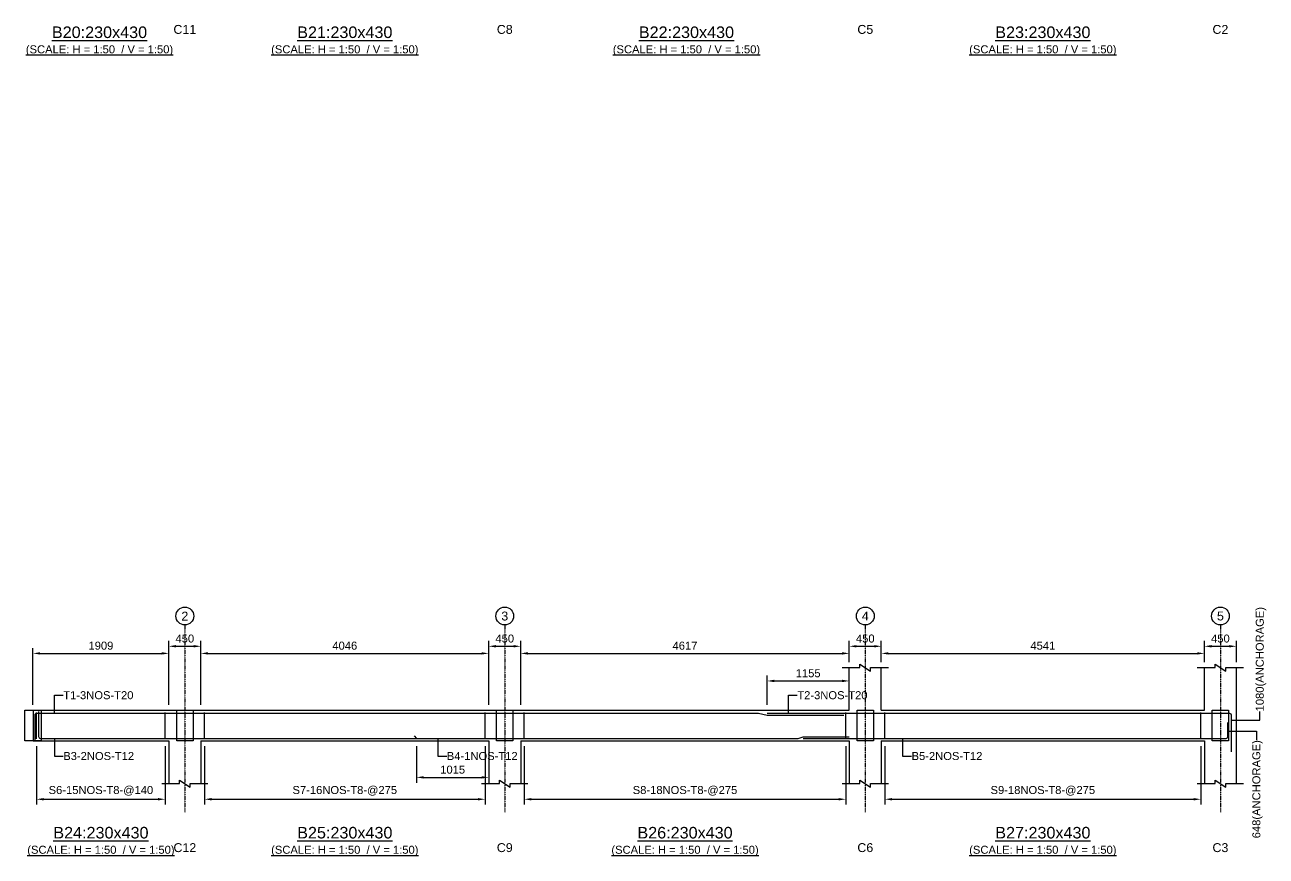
# Model space of a CAD drawing. Header units: inches. Extents: x -816171 to 9366335, y -450961 to 689132.
# Drawn here: x 2785409 to 2820302, y 202221 to 225590 of the extents above; entities that cross this region are included whole.
import ezdxf
from ezdxf.enums import TextEntityAlignment as Align

# ---------------------------------------------------------------- set-up
doc = ezdxf.new("R2010")
doc.units = ezdxf.units.IN
doc.header["$MEASUREMENT"] = 0
doc.linetypes.add('SCCenter', pattern=[1.2, 0.5, -0.3, 0.1, -0.3])
doc.linetypes.add('SCHidden', pattern=[1000, 500, -500])
for name, color, linetype in [('Concrete Line', 2, 'Continuous'), ('Cut Line', 31, 'Continuous'), ('Dimension', 31, 'Continuous'), ('Grid', 8, 'Continuous'), ('Labels', 4, 'Continuous'), ('Labels_Support', 4, 'Continuous'), ('Link', 225, 'Continuous'), ('Reinforcement', 130, 'Continuous'), ('Text', 31, 'Continuous')]:
    doc.layers.add(name, color=color, linetype=linetype)
doc.styles.add('SC-SansSerif', font='SansSerif')
doc.styles.get("Standard").update_dxf_attribs({"font": 'txt.shx'})
doc.dimstyles.new('SCBBSDimStyl', dxfattribs={"dimtxt": 225, "dimasz": 200, "dimexe": 150, "dimexo": 150, "dimgap": 100, "dimtad": 1, "dimtoh": 1, "dimdec": 0, "dimzin": 0, "dimdsep": 46, "dimtxsty": 'SC-SansSerif', "dimcen": 0.09, "dimclrd": 8, "dimclre": 8, "dimclrt": 31, "dimadec": 0, "dimazin": 0, "dimtfac": 1, "dimtdec": 0, "dimtix": 1, "dimtofl": 0, "dimtmove": 0, "dimatfit": 3, "dimfxl": 1, "dimtolj": 1, "dimtzin": 0, "dimarcsym": 0})
doc.dimstyles.get("Standard").update_dxf_attribs({"dimtxt": 0.18, "dimasz": 0.18, "dimexe": 0.18, "dimexo": 0.0625, "dimgap": 0.09, "dimtad": 0, "dimtih": 1, "dimtoh": 1, "dimdec": 4, "dimzin": 0, "dimdsep": 46, "dimtxsty": 'Standard', "dimcen": 0.09, "dimadec": 0, "dimazin": 0, "dimtfac": 1, "dimtdec": 4, "dimtofl": 0, "dimtmove": 0, "dimatfit": 3, "dimfxl": 1, "dimtolj": 1, "dimtzin": 0, "dimarcsym": 0})

# ---------------------------------------------------------------- blocks, each defined once
blk = doc.blocks.new('*D995')
at = {"layer": 'DEFPOINTS', "color": 0, "transparency": 16777216}
for p in [(2785739, 205461), (2789357, 205461), (2789357, 203821)]:
    blk.add_point(p, dxfattribs=at)
at = {"layer": 'Dimension', "color": 8, "lineweight": -2, "transparency": 16777216}
for p, q in [((2785739, 205311), (2785739, 203671)), ((2789357, 205311), (2789357, 203671)), ((2785939, 203821), (2789157, 203821))]:
    blk.add_line(p, q, dxfattribs=at)
at = {"layer": 'Dimension', "color": 8, "transparency": 16777216}
for points in [[(2785939, 203855), (2785939, 203788), (2785739, 203821)], [(2789157, 203855), (2789157, 203788), (2789357, 203821)]]:
    blk.add_solid(points, dxfattribs=at)
at = {"layer": 'Dimension', "color": 31, "transparency": 16777216, "insert": (2787548, 204058), "char_height": 225, "attachment_point": 5, "style": 'SC-SansSerif'}
blk.add_mtext('\\A1;S6-15NOS-T8-@140', dxfattribs=at)
blk = doc.blocks.new('*D996')
at = {"layer": 'DEFPOINTS', "color": 0, "transparency": 16777216}
for p in [(2790457, 205461), (2798349, 205461), (2798349, 203821)]:
    blk.add_point(p, dxfattribs=at)
at = {"layer": 'Dimension', "color": 8, "lineweight": -2, "transparency": 16777216}
for p, q in [((2790457, 205311), (2790457, 203671)), ((2798349, 205311), (2798349, 203671)), ((2790657, 203821), (2798149, 203821))]:
    blk.add_line(p, q, dxfattribs=at)
at = {"layer": 'Dimension', "color": 8, "transparency": 16777216}
for points in [[(2790657, 203855), (2790657, 203788), (2790457, 203821)], [(2798149, 203855), (2798149, 203788), (2798349, 203821)]]:
    blk.add_solid(points, dxfattribs=at)
at = {"layer": 'Dimension', "color": 31, "transparency": 16777216, "insert": (2794403, 204058), "char_height": 225, "attachment_point": 5, "style": 'SC-SansSerif'}
blk.add_mtext('\\A1;S7-16NOS-T8-@275', dxfattribs=at)
blk = doc.blocks.new('*D997')
at = {"layer": 'DEFPOINTS', "color": 0, "transparency": 16777216}
for p in [(2799449, 205461), (2808483, 205461), (2808483, 203821)]:
    blk.add_point(p, dxfattribs=at)
at = {"layer": 'Dimension', "color": 8, "lineweight": -2, "transparency": 16777216}
for p, q in [((2799449, 205311), (2799449, 203671)), ((2808483, 205311), (2808483, 203671)), ((2799649, 203821), (2808283, 203821))]:
    blk.add_line(p, q, dxfattribs=at)
at = {"layer": 'Dimension', "color": 8, "transparency": 16777216}
for points in [[(2799649, 203855), (2799649, 203788), (2799449, 203821)], [(2808283, 203855), (2808283, 203788), (2808483, 203821)]]:
    blk.add_solid(points, dxfattribs=at)
at = {"layer": 'Dimension', "color": 31, "transparency": 16777216, "insert": (2803966, 204058), "char_height": 225, "attachment_point": 5, "style": 'SC-SansSerif'}
blk.add_mtext('\\A1;S8-18NOS-T8-@275', dxfattribs=at)
blk = doc.blocks.new('*D1008')
at = {"layer": 'DEFPOINTS', "color": 0, "transparency": 16777216}
for p in [(2809583, 205461), (2818465, 205461), (2818465, 203821)]:
    blk.add_point(p, dxfattribs=at)
at = {"layer": 'Dimension', "color": 8, "lineweight": -2, "transparency": 16777216}
for p, q in [((2809583, 205311), (2809583, 203671)), ((2818465, 205311), (2818465, 203671)), ((2809783, 203821), (2818265, 203821))]:
    blk.add_line(p, q, dxfattribs=at)
at = {"layer": 'Dimension', "color": 8, "transparency": 16777216}
for points in [[(2809783, 203855), (2809783, 203788), (2809583, 203821)], [(2818265, 203855), (2818265, 203788), (2818465, 203821)]]:
    blk.add_solid(points, dxfattribs=at)
at = {"layer": 'Dimension', "color": 31, "transparency": 16777216, "insert": (2814024, 204058), "char_height": 225, "attachment_point": 5, "style": 'SC-SansSerif'}
blk.add_mtext('\\A1;S9-18NOS-T8-@275', dxfattribs=at)
blk = doc.blocks.new('*D1009')
at = {"layer": 'DEFPOINTS', "color": 0, "transparency": 16777216}
for p in [(2808583, 207146), (2806273, 206321), (2808583, 206321)]:
    blk.add_point(p, dxfattribs=at)
at = {"layer": 'Dimension', "color": 8, "lineweight": -2, "transparency": 16777216}
for p, q in [((2806273, 206471), (2806273, 207296)), ((2808583, 206471), (2808583, 207296)), ((2806473, 207146), (2808383, 207146))]:
    blk.add_line(p, q, dxfattribs=at)
at = {"layer": 'Dimension', "color": 8, "transparency": 16777216}
for points in [[(2806473, 207180), (2806473, 207113), (2806273, 207146)], [(2808383, 207180), (2808383, 207113), (2808583, 207146)]]:
    blk.add_solid(points, dxfattribs=at)
at = {"layer": 'Dimension', "color": 31, "transparency": 16777216, "insert": (2807428, 207362), "char_height": 225, "attachment_point": 5, "style": 'SC-SansSerif'}
blk.add_mtext('\\A1;1155', dxfattribs=at)
blk = doc.blocks.new('*D1010')
at = {"layer": 'DEFPOINTS', "color": 0, "transparency": 16777216}
for p in [(2796420, 205461), (2798450, 205461), (2798450, 204436)]:
    blk.add_point(p, dxfattribs=at)
at = {"layer": 'Dimension', "color": 8, "lineweight": -2, "transparency": 16777216}
for p, q in [((2796420, 205311), (2796420, 204286)), ((2798450, 205311), (2798450, 204286)), ((2796620, 204436), (2798250, 204436))]:
    blk.add_line(p, q, dxfattribs=at)
at = {"layer": 'Dimension', "color": 8, "transparency": 16777216}
for points in [[(2796620, 204470), (2796620, 204403), (2796420, 204436)], [(2798250, 204470), (2798250, 204403), (2798450, 204436)]]:
    blk.add_solid(points, dxfattribs=at)
at = {"layer": 'Dimension', "color": 31, "transparency": 16777216, "insert": (2797435, 204652), "char_height": 225, "attachment_point": 5, "style": 'SC-SansSerif'}
blk.add_mtext('\\A1;1015', dxfattribs=at)
blk = doc.blocks.new('*D998')
at = {"layer": 'DEFPOINTS', "color": 0, "transparency": 16777216}
for p in [(2789457, 207921), (2785639, 206321), (2789457, 206321)]:
    blk.add_point(p, dxfattribs=at)
at = {"layer": 'Dimension', "color": 8, "lineweight": -2, "transparency": 16777216}
for p, q in [((2785639, 206471), (2785639, 208071)), ((2789457, 206471), (2789457, 208071)), ((2785839, 207921), (2789257, 207921))]:
    blk.add_line(p, q, dxfattribs=at)
at = {"layer": 'Dimension', "color": 8, "transparency": 16777216}
for points in [[(2785839, 207955), (2785839, 207888), (2785639, 207921)], [(2789257, 207955), (2789257, 207888), (2789457, 207921)]]:
    blk.add_solid(points, dxfattribs=at)
at = {"layer": 'Dimension', "color": 31, "transparency": 16777216, "insert": (2787548, 208137), "char_height": 225, "attachment_point": 5, "style": 'SC-SansSerif'}
blk.add_mtext('\\A1;1909', dxfattribs=at)
blk = doc.blocks.new('*D999')
at = {"layer": 'DEFPOINTS', "color": 0, "transparency": 16777216}
for p in [(2798449, 207921), (2790357, 206321), (2798449, 206321)]:
    blk.add_point(p, dxfattribs=at)
at = {"layer": 'Dimension', "color": 8, "lineweight": -2, "transparency": 16777216}
for p, q in [((2790357, 206471), (2790357, 208071)), ((2798449, 206471), (2798449, 208071)), ((2790557, 207921), (2798249, 207921))]:
    blk.add_line(p, q, dxfattribs=at)
at = {"layer": 'Dimension', "color": 8, "transparency": 16777216}
for points in [[(2790557, 207955), (2790557, 207888), (2790357, 207921)], [(2798249, 207955), (2798249, 207888), (2798449, 207921)]]:
    blk.add_solid(points, dxfattribs=at)
at = {"layer": 'Dimension', "color": 31, "transparency": 16777216, "insert": (2794403, 208137), "char_height": 225, "attachment_point": 5, "style": 'SC-SansSerif'}
blk.add_mtext('\\A1;4046', dxfattribs=at)
blk = doc.blocks.new('*D1000')
at = {"layer": 'DEFPOINTS', "color": 0, "transparency": 16777216}
for p in [(2808583, 207921), (2808583, 207521), (2799349, 206321)]:
    blk.add_point(p, dxfattribs=at)
at = {"layer": 'Dimension', "color": 8, "lineweight": -2, "transparency": 16777216}
for p, q in [((2799349, 206471), (2799349, 208071)), ((2808583, 207671), (2808583, 208071)), ((2799549, 207921), (2808383, 207921))]:
    blk.add_line(p, q, dxfattribs=at)
at = {"layer": 'Dimension', "color": 8, "transparency": 16777216}
for points in [[(2799549, 207955), (2799549, 207888), (2799349, 207921)], [(2808383, 207955), (2808383, 207888), (2808583, 207921)]]:
    blk.add_solid(points, dxfattribs=at)
at = {"layer": 'Dimension', "color": 31, "transparency": 16777216, "insert": (2803966, 208137), "char_height": 225, "attachment_point": 5, "style": 'SC-SansSerif'}
blk.add_mtext('\\A1;4617', dxfattribs=at)
blk = doc.blocks.new('*D1001')
at = {"layer": 'DEFPOINTS', "color": 0, "transparency": 16777216}
for p in [(2818565, 207921), (2809483, 207521), (2818565, 207521)]:
    blk.add_point(p, dxfattribs=at)
at = {"layer": 'Dimension', "color": 8, "lineweight": -2, "transparency": 16777216}
for p, q in [((2809483, 207671), (2809483, 208071)), ((2818565, 207671), (2818565, 208071)), ((2809683, 207921), (2818365, 207921))]:
    blk.add_line(p, q, dxfattribs=at)
at = {"layer": 'Dimension', "color": 8, "transparency": 16777216}
for points in [[(2809683, 207955), (2809683, 207888), (2809483, 207921)], [(2818365, 207955), (2818365, 207888), (2818565, 207921)]]:
    blk.add_solid(points, dxfattribs=at)
at = {"layer": 'Dimension', "color": 31, "transparency": 16777216, "insert": (2814024, 208137), "char_height": 225, "attachment_point": 5, "style": 'SC-SansSerif'}
blk.add_mtext('\\A1;4541', dxfattribs=at)
blk = doc.blocks.new('*D1002')
at = {"layer": 'DEFPOINTS', "color": 0, "transparency": 16777216}
for p in [(2790357, 208121), (2789457, 206321), (2790357, 206321)]:
    blk.add_point(p, dxfattribs=at)
at = {"layer": 'Dimension', "color": 8, "lineweight": -2, "transparency": 16777216}
for p, q in [((2789457, 206471), (2789457, 208271)), ((2789657, 208121), (2790157, 208121)), ((2790357, 206471), (2790357, 208271))]:
    blk.add_line(p, q, dxfattribs=at)
at = {"layer": 'Dimension', "color": 8, "transparency": 16777216}
for points in [[(2789657, 208155), (2789657, 208088), (2789457, 208121)], [(2790157, 208155), (2790157, 208088), (2790357, 208121)]]:
    blk.add_solid(points, dxfattribs=at)
at = {"layer": 'Dimension', "color": 31, "transparency": 16777216, "insert": (2789907, 208337), "char_height": 225, "attachment_point": 5, "style": 'SC-SansSerif'}
blk.add_mtext('\\A1;450', dxfattribs=at)
blk = doc.blocks.new('*D1003')
at = {"layer": 'DEFPOINTS', "color": 0, "transparency": 16777216}
for p in [(2799349, 208121), (2799349, 207521), (2798449, 206321)]:
    blk.add_point(p, dxfattribs=at)
at = {"layer": 'Dimension', "color": 8, "lineweight": -2, "transparency": 16777216}
for p, q in [((2798449, 206471), (2798449, 208271)), ((2798649, 208121), (2799149, 208121)), ((2799349, 207671), (2799349, 208271))]:
    blk.add_line(p, q, dxfattribs=at)
at = {"layer": 'Dimension', "color": 8, "transparency": 16777216}
for points in [[(2798649, 208155), (2798649, 208088), (2798449, 208121)], [(2799149, 208155), (2799149, 208088), (2799349, 208121)]]:
    blk.add_solid(points, dxfattribs=at)
at = {"layer": 'Dimension', "color": 31, "transparency": 16777216, "insert": (2798899, 208337), "char_height": 225, "attachment_point": 5, "style": 'SC-SansSerif'}
blk.add_mtext('\\A1;450', dxfattribs=at)
blk = doc.blocks.new('*D1004')
at = {"layer": 'DEFPOINTS', "color": 0, "transparency": 16777216}
for p in [(2809483, 208121), (2808583, 207521), (2809483, 207521)]:
    blk.add_point(p, dxfattribs=at)
at = {"layer": 'Dimension', "color": 8, "lineweight": -2, "transparency": 16777216}
for p, q in [((2808583, 207671), (2808583, 208271)), ((2808783, 208121), (2809283, 208121)), ((2809483, 207671), (2809483, 208271))]:
    blk.add_line(p, q, dxfattribs=at)
at = {"layer": 'Dimension', "color": 8, "transparency": 16777216}
for points in [[(2808783, 208155), (2808783, 208088), (2808583, 208121)], [(2809283, 208155), (2809283, 208088), (2809483, 208121)]]:
    blk.add_solid(points, dxfattribs=at)
at = {"layer": 'Dimension', "color": 31, "transparency": 16777216, "insert": (2809033, 208337), "char_height": 225, "attachment_point": 5, "style": 'SC-SansSerif'}
blk.add_mtext('\\A1;450', dxfattribs=at)
blk = doc.blocks.new('*D1005')
at = {"layer": 'DEFPOINTS', "color": 0, "transparency": 16777216}
for p in [(2819465, 208121), (2818565, 207521), (2819465, 207521)]:
    blk.add_point(p, dxfattribs=at)
at = {"layer": 'Dimension', "color": 8, "lineweight": -2, "transparency": 16777216}
for p, q in [((2818565, 207671), (2818565, 208271)), ((2818765, 208121), (2819265, 208121)), ((2819465, 207671), (2819465, 208271))]:
    blk.add_line(p, q, dxfattribs=at)
at = {"layer": 'Dimension', "color": 8, "transparency": 16777216}
for points in [[(2818765, 208155), (2818765, 208088), (2818565, 208121)], [(2819265, 208155), (2819265, 208088), (2819465, 208121)]]:
    blk.add_solid(points, dxfattribs=at)
at = {"layer": 'Dimension', "color": 31, "transparency": 16777216, "insert": (2819015, 208337), "char_height": 225, "attachment_point": 5, "style": 'SC-SansSerif'}
blk.add_mtext('\\A1;450', dxfattribs=at)

msp = doc.modelspace()

# ---------------------------------------------------------------- linework, layer by layer
at = {"layer": 'Concrete Line'}
for p, q in [((2808583.35401, 206321.25141), (2808583.35401, 207521.25141)), ((2809483.35401, 206321.25141), (2809483.35401, 207521.25141)), ((2818565.35401, 206321.25141), (2818565.35401, 207521.25141)), ((2819465.35401, 204261.25141), (2819465.35401, 207521.25141)), ((2785639.35401, 206321.25141), (2785639.35401, 205461.25141)), ((2789457.35401, 205461.25141), (2789457.35401, 204261.25141)), ((2790357.35401, 205461.25141), (2790357.35401, 204261.25141)), ((2798449.35401, 205461.25141), (2798449.35401, 204261.25141)), ((2799349.35401, 205461.25141), (2799349.35401, 204261.25141)), ((2808583.35401, 205461.25141), (2808583.35401, 204261.25141)), ((2809483.35401, 205461.25141), (2809483.35401, 204261.25141)), ((2818565.35401, 205461.25141), (2818565.35401, 204261.25141))]:
    msp.add_line(p, q, dxfattribs=at)
for points in [[(2785409.35401, 206321.25141), (2785869.35401, 206321.25141), (2785869.35401, 206321.25141), (2785869.35401, 205461.25141), (2785869.35401, 205461.25141), (2785409.35401, 205461.25141), (2785409.35401, 205461.25141), (2785409.35401, 206321.25141)], [(2789677.35401, 206321.25141), (2790137.35401, 206321.25141), (2790137.35401, 206321.25141), (2790137.35401, 205461.25141), (2790137.35401, 205461.25141), (2789677.35401, 205461.25141), (2789677.35401, 205461.25141), (2789677.35401, 206321.25141)], [(2798669.35401, 206321.25141), (2799129.35401, 206321.25141), (2799129.35401, 206321.25141), (2799129.35401, 205461.25141), (2799129.35401, 205461.25141), (2798669.35401, 205461.25141), (2798669.35401, 205461.25141), (2798669.35401, 206321.25141)], [(2808803.35401, 206321.25141), (2809263.35401, 206321.25141), (2809263.35401, 206321.25141), (2809263.35401, 205461.25141), (2809263.35401, 205461.25141), (2808803.35401, 205461.25141), (2808803.35401, 205461.25141), (2808803.35401, 206321.25141)], [(2818785.35401, 206321.25141), (2819245.35401, 206321.25141), (2819245.35401, 206321.25141), (2819245.35401, 205461.25141), (2819245.35401, 205461.25141), (2818785.35401, 205461.25141), (2818785.35401, 205461.25141), (2818785.35401, 206321.25141)]]:
    msp.add_lwpolyline(points, close=True, dxfattribs=at)
at = {"layer": 'Concrete Line', "linetype": 'SCHidden'}
for points in [[(2785409.35401, 206321.25141), (2785869.35401, 206321.25141), (2785869.35401, 206321.25141), (2785869.35401, 205461.25141), (2785869.35401, 205461.25141), (2785409.35401, 205461.25141), (2785409.35401, 205461.25141), (2785409.35401, 206321.25141)], [(2789677.35401, 206321.25141), (2790137.35401, 206321.25141), (2790137.35401, 206321.25141), (2790137.35401, 205461.25141), (2790137.35401, 205461.25141), (2789677.35401, 205461.25141), (2789677.35401, 205461.25141), (2789677.35401, 206321.25141)], [(2798669.35401, 206321.25141), (2799129.35401, 206321.25141), (2799129.35401, 206321.25141), (2799129.35401, 205461.25141), (2799129.35401, 205461.25141), (2798669.35401, 205461.25141), (2798669.35401, 205461.25141), (2798669.35401, 206321.25141)], [(2808803.35401, 206321.25141), (2809263.35401, 206321.25141), (2809263.35401, 206321.25141), (2809263.35401, 205461.25141), (2809263.35401, 205461.25141), (2808803.35401, 205461.25141), (2808803.35401, 205461.25141), (2808803.35401, 206321.25141)], [(2818785.35401, 206321.25141), (2819245.35401, 206321.25141), (2819245.35401, 206321.25141), (2819245.35401, 205461.25141), (2819245.35401, 205461.25141), (2818785.35401, 205461.25141), (2818785.35401, 205461.25141), (2818785.35401, 206321.25141)]]:
    msp.add_lwpolyline(points, close=True, dxfattribs=at)
at = {"layer": 'Concrete Line'}
for points in [[(2785639.35401, 206321.25141), (2789907.35401, 206321.25141)], [(2789907.35401, 206321.25141), (2798899.35401, 206321.25141)], [(2798899.35401, 206321.25141), (2808583.35401, 206321.25141)], [(2809483.35401, 206321.25141), (2818565.35401, 206321.25141)], [(2785639.35401, 205461.25141), (2789457.35401, 205461.25141)], [(2790357.35401, 205461.25141), (2798449.35401, 205461.25141)], [(2799349.35401, 205461.25141), (2808583.35401, 205461.25141)], [(2809483.35401, 205461.25141), (2818565.35401, 205461.25141)]]:
    msp.add_lwpolyline(points, dxfattribs=at)
at = {"layer": 'Cut Line'}
for points in [[(2808383.35401, 207521.25141), (2808883.35401, 207521.25141), (2808883.35401, 207621.25141), (2809183.35401, 207421.25141), (2809183.35401, 207521.25141), (2809683.35401, 207521.25141)], [(2818365.35401, 207521.25141), (2818865.35401, 207521.25141), (2818865.35401, 207621.25141), (2819165.35401, 207421.25141), (2819165.35401, 207521.25141), (2819665.35401, 207521.25141)], [(2789257.35401, 204261.25141), (2789757.35401, 204261.25141), (2789757.35401, 204361.25141), (2790057.35401, 204161.25141), (2790057.35401, 204261.25141), (2790557.35401, 204261.25141)], [(2798249.35401, 204261.25141), (2798749.35401, 204261.25141), (2798749.35401, 204361.25141), (2799049.35401, 204161.25141), (2799049.35401, 204261.25141), (2799549.35401, 204261.25141)], [(2808383.35401, 204261.25141), (2808883.35401, 204261.25141), (2808883.35401, 204361.25141), (2809183.35401, 204161.25141), (2809183.35401, 204261.25141), (2809683.35401, 204261.25141)], [(2818365.35401, 204261.25141), (2818865.35401, 204261.25141), (2818865.35401, 204361.25141), (2819165.35401, 204161.25141), (2819165.35401, 204261.25141), (2819665.35401, 204261.25141)]]:
    msp.add_lwpolyline(points, dxfattribs=at)
at = {"layer": 'Grid', "linetype": 'SCCenter'}
for p, q in [((2789907.35401, 208721.25141), (2789907.35401, 203461.25141)), ((2798899.35401, 208721.25141), (2798899.35401, 203461.25141)), ((2809033.35401, 208721.25141), (2809033.35401, 203461.25141)), ((2819015.35401, 208721.25141), (2819015.35401, 203461.25141))]:
    msp.add_line(p, q, dxfattribs=at)
at = {"layer": 'Grid'}
for centre in [(2789907.35401, 208971.25141), (2798899.35401, 208971.25141), (2809033.35401, 208971.25141), (2819015.35401, 208971.25141)]:
    msp.add_circle(centre, 250, dxfattribs=at)
at = {"layer": 'Link'}
for p, q in [((2785739.35401, 205521.25141), (2785739.35401, 206261.25141)), ((2789357.35401, 205521.25141), (2789357.35401, 206261.25141)), ((2790457.35401, 205521.25141), (2790457.35401, 206261.25141)), ((2798349.35401, 205521.25141), (2798349.35401, 206261.25141)), ((2799449.35401, 205521.25141), (2799449.35401, 206261.25141)), ((2808483.35401, 205521.25141), (2808483.35401, 206261.25141)), ((2809583.35401, 205521.25141), (2809583.35401, 206261.25141)), ((2818465.35401, 205521.25141), (2818465.35401, 206261.25141))]:
    msp.add_line(p, q, dxfattribs=at)
at = {"layer": 'Reinforcement'}
for points in [[(2785699.35401, 205491.25141), (2785699.35401, 206191.25141, -0.4142135624), (2785749.35401, 206241.25141), (2806032.85856, 206241.25141), (2806272.85856, 206189.25141), (2808432.85856, 206189.25141)], [(2785795.35401, 206291.25141), (2785795.35401, 205583.25141, 0.4142135624), (2785845.35401, 205533.25141), (2807143.85406, 205533.25141), (2807287.85406, 205577.25141), (2808583.85406, 205577.25141)], [(2806272.85856, 206241.25141), (2819270.36311, 206241.25141, -0.4142135343), (2819320.36311, 206191.25141), (2819320.36311, 205157.25141)], [(2807287.85406, 205533.25141), (2819175.35861, 205533.25141, 0.4142135329), (2819225.35861, 205583.25141), (2819225.35861, 205977.25141)]]:
    msp.add_lwpolyline(points, format="xyb", dxfattribs=at)
msp.add_lwpolyline([(2796349.63883, 205603.96208), (2796420.34951, 205533.25141), (2799746.34951, 205533.25141)], dxfattribs=at)

# ---------------------------------------------------------------- texts
at = {"layer": 'Grid', "style": 'SC-SansSerif'}
for s, p in [('2', (2789907.35401, 208971.25141)), ('3', (2798899.35401, 208971.25141)), ('4', (2809033.35401, 208971.25141)), ('5', (2819015.35401, 208971.25141))]:
    msp.add_text(s, height=250, dxfattribs=at).set_placement(p, align=Align.MIDDLE)
at = {"layer": 'Labels', "style": 'SC-SansSerif'}
for s, p in [('%%uB20:230x430', (2787508.35401, 225121.25141)), ('%%uB21:230x430', (2794403.35401, 225121.25141)), ('%%uB22:230x430', (2804006.35401, 225121.25141)), ('%%uB23:230x430', (2814024.35401, 225121.25141)), ('%%uB24:230x430', (2787548.35401, 202621.25141)), ('%%uB25:230x430', (2794403.35401, 202621.25141)), ('%%uB26:230x430', (2803966.35401, 202621.25141)), ('%%uB27:230x430', (2814024.35401, 202621.25141))]:
    msp.add_text(s, height=325, dxfattribs=at).set_placement(p, align=Align.BOTTOM_CENTER)
at = {"layer": 'Labels_Support', "style": 'SC-SansSerif'}
for s, p in [('C11', (2789907.35401, 225261.25141)), ('C8', (2798899.35401, 225261.25141)), ('C5', (2809033.35401, 225261.25141)), ('C2', (2819015.35401, 225261.25141)), ('C12', (2789907.35401, 202261.25141)), ('C9', (2798899.35401, 202261.25141)), ('C6', (2809033.35401, 202261.25141)), ('C3', (2819015.35401, 202261.25141))]:
    msp.add_text(s, height=250, dxfattribs=at).set_placement(p, align=Align.BOTTOM_CENTER)
at = {"layer": 'Text', "style": 'SC-SansSerif'}
for p in [(2787508.35401, 224721.25141), (2794403.35401, 224721.25141), (2804006.35401, 224721.25141), (2814024.35401, 224721.25141), (2787548.35401, 202221.25141), (2794403.35401, 202221.25141), (2803966.35401, 202221.25141), (2814024.35401, 202221.25141)]:
    msp.add_text('%%u(SCALE: H = 1:50  / V = 1:50)', height=225, dxfattribs=at).set_placement(p, align=Align.BOTTOM_CENTER)
msp.add_text('1080(ANCHORAGE)', height=225, rotation=90, dxfattribs=at).set_placement((2820121.35401, 206291.25141), align=Align.MIDDLE_LEFT)
for s, p in [('T1-3NOS-T20', (2786489.35401, 206746.25141)), ('T2-3NOS-T20', (2807122.85856, 206746.25141)), ('B3-2NOS-T12', (2786489.35401, 205036.25141)), ('B4-1NOS-T12', (2797270.34951, 205036.25141)), ('B5-2NOS-T12', (2810333.85406, 205036.25141))]:
    msp.add_text(s, height=225, dxfattribs=at).set_placement(p, align=Align.MIDDLE_LEFT)
msp.add_text('648(ANCHORAGE)', height=225, rotation=90, dxfattribs=at).set_placement((2820025.35401, 205483.25141), align=Align.MIDDLE_RIGHT)

# ---------------------------------------------------------------- dimensions: what is measured, and where the dimension line sits
at = {"layer": 'Dimension'}
for base, p1, p2, text, picture, middle in [((2790357.35401, 208121.25141), (2789457.35401, 206321.25141), (2790357.35401, 206321.25141), '450', '*D1002', (2789907.35401, 208337.14647)), ((2799349.35401, 208121.25141), (2798449.35401, 206321.25141), (2799349.35401, 207521.25141), '450', '*D1003', (2798899.35401, 208337.14647)), ((2809483.35401, 208121.25141), (2808583.35401, 207521.25141), (2809483.35401, 207521.25141), '450', '*D1004', (2809033.35401, 208337.14647)), ((2819465.35401, 208121.25141), (2818565.35401, 207521.25141), (2819465.35401, 207521.25141), '450', '*D1005', (2819015.35401, 208337.14647)), ((2789457.35401, 207921.25141), (2785639.35401, 206321.25141), (2789457.35401, 206321.25141), '1909', '*D998', (2787548.35401, 208137.14647)), ((2798449.35401, 207921.25141), (2790357.35401, 206321.25141), (2798449.35401, 206321.25141), '4046', '*D999', (2794403.35401, 208137.30079)), ((2808583.35401, 207921.25141), (2799349.35401, 206321.25141), (2808583.35401, 207521.25141), '4617', '*D1000', (2803966.35401, 208137.30079)), ((2818565.35401, 207921.25141), (2809483.35401, 207521.25141), (2818565.35401, 207521.25141), '4541', '*D1001', (2814024.35401, 208137.14647)), ((2808582.85861, 207146.25141), (2806272.85861, 206321.25141), (2808582.85861, 206321.25141), '1155', '*D1009', (2807427.85861, 207362.14647)), ((2789357.35401, 203821.25141), (2785739.35401, 205461.25141), (2789357.35401, 205461.25141), 'S6-15NOS-T8-@140', '*D995', (2787548.35401, 204057.9798)), ((2798349.35401, 203821.25141), (2790457.35401, 205461.25141), (2798349.35401, 205461.25141), 'S7-16NOS-T8-@275', '*D996', (2794403.35401, 204057.9798)), ((2798450.34951, 204436.25141), (2796420.34951, 205461.25141), (2798450.34951, 205461.25141), '1015', '*D1010', (2797435.34951, 204652.14647)), ((2808483.35401, 203821.25141), (2799449.35401, 205461.25141), (2808483.35401, 205461.25141), 'S8-18NOS-T8-@275', '*D997', (2803966.35401, 204057.9798)), ((2818465.35401, 203821.25141), (2809583.35401, 205461.25141), (2818465.35401, 205461.25141), 'S9-18NOS-T8-@275', '*D1008', (2814024.35401, 204057.9798))]:
    dim = msp.add_linear_dim(base=base, p1=p1, p2=p2, text=text, dimstyle='SCBBSDimStyl', dxfattribs=at)
    dim.commit()
    dim.dimension.update_dxf_attribs({"geometry": picture, "text_midpoint": middle})

# ---------------------------------------------------------------- leaders
at = {"layer": 'Dimension', "color": 8}
for points in [[(2786239.35401, 206241.25141), (2786239.35401, 206746.25141), (2786489.35401, 206746.25141)], [(2806872.85856, 206241.25141), (2806872.85856, 206746.25141), (2807122.85856, 206746.25141)], [(2819321.35401, 206041.25141), (2820121.35401, 206041.25141), (2820121.35401, 206291.25141)], [(2786239.35401, 205533.25141), (2786239.35401, 205036.25141), (2786489.35401, 205036.25141)], [(2797020.34951, 205533.25141), (2797020.34951, 205036.25141), (2797270.34951, 205036.25141)], [(2810083.85406, 205533.25141), (2810083.85406, 205036.25141), (2810333.85406, 205036.25141)], [(2819225.35401, 205733.25141), (2820025.35401, 205733.25141), (2820025.35401, 205483.25141)]]:
    msp.add_leader(points, dimstyle='Standard', dxfattribs=at)

doc.saveas('drawing.dxf')
